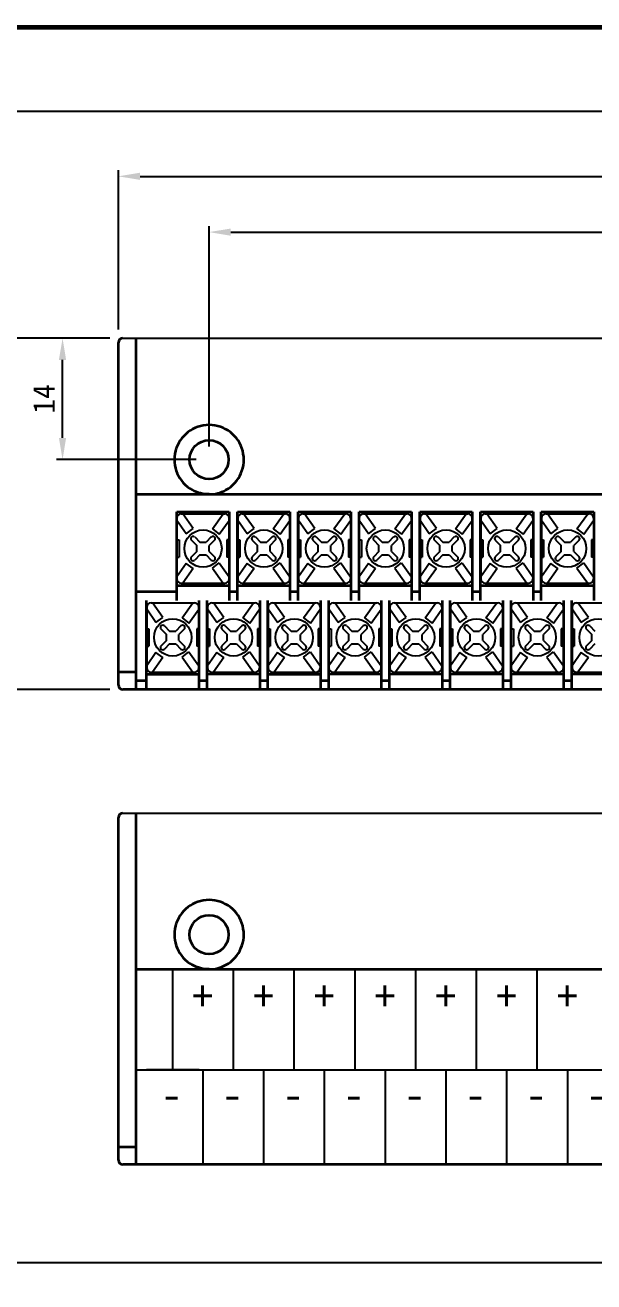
# Model space of a CAD drawing. Header units: millimetres. Extents: x 1618 to 2479, y 422 to 709.
# Drawn here: x 2147.3 to 2212.8, y 564.4 to 709.3 of the extents above; entities that cross this region are included whole.
import ezdxf

# ---------------------------------------------------------------- set-up
doc = ezdxf.new("R2010")
doc.units = ezdxf.units.MM
doc.layers.add('S', color=3, linetype='Continuous')
doc.layers.add('SHEET', color=7, linetype='Continuous')
doc.layers.add('가시적인 것(ISO)', color=7, linetype='Continuous', lineweight=35)
doc.dimstyles.get("Standard").update_dxf_attribs({"dimtxt": 0.18, "dimasz": 0.18, "dimexe": 0.18, "dimexo": 0.0625, "dimgap": 0.09, "dimtad": 0, "dimtih": 1, "dimtoh": 1, "dimdec": 4, "dimzin": 0, "dimdsep": 46, "dimtxsty": 'Standard', "dimcen": 0.09, "dimadec": 0, "dimazin": 0, "dimtfac": 1, "dimtdec": 4, "dimtofl": 0, "dimtmove": 0, "dimatfit": 3, "dimfxl": 1, "dimtolj": 1, "dimtzin": 0, "dimarcsym": 0})

# ---------------------------------------------------------------- blocks, each defined once
blk = doc.blocks.new('*D19')
at = {"color": 4, "lineweight": -2, "transparency": 16777216}
for p, q in [((2168.52, 660.72), (2168.52, 686.16)), ((2296.12, 660.72), (2296.12, 686.16)), ((2171.02, 685.46), (2293.62, 685.46))]:
    blk.add_line(p, q, dxfattribs=at)
at = {"color": 4, "transparency": 16777216}
for points in [[(2171.02, 685.87), (2171.02, 685.04), (2168.52, 685.46)], [(2293.62, 685.87), (2293.62, 685.04), (2296.12, 685.46)]]:
    blk.add_solid(points, dxfattribs=at)
at = {"layer": 'DEFPOINTS', "color": 0, "transparency": 16777216}
for p in [(2296.12, 685.46), (2168.52, 659.22), (2296.12, 659.22)]:
    blk.add_point(p, dxfattribs=at)
at = {"color": 4, "transparency": 16777216, "insert": (2232.32, 687.61), "char_height": 2.5, "attachment_point": 5}
blk.add_mtext('\\A1;127.5', dxfattribs=at)
blk = doc.blocks.new('*D20')
at = {"color": 4, "lineweight": -2, "transparency": 16777216}
for p, q in [((2158.07, 674.22), (2158.07, 692.59)), ((2160.57, 691.89), (2304.57, 691.89)), ((2307.07, 674.22), (2307.07, 692.59))]:
    blk.add_line(p, q, dxfattribs=at)
at = {"color": 4, "transparency": 16777216}
for points in [[(2160.57, 692.31), (2160.57, 691.48), (2158.07, 691.89)], [(2304.57, 692.31), (2304.57, 691.48), (2307.07, 691.89)]]:
    blk.add_solid(points, dxfattribs=at)
at = {"layer": 'DEFPOINTS', "color": 0, "transparency": 16777216}
for p in [(2307.07, 691.89), (2158.07, 672.72), (2307.07, 672.72)]:
    blk.add_point(p, dxfattribs=at)
at = {"color": 4, "transparency": 16777216, "insert": (2232.57, 694.04), "char_height": 2.5, "attachment_point": 5}
blk.add_mtext('\\A1;149', dxfattribs=at)
blk = doc.blocks.new('*D21')
at = {"color": 4, "lineweight": -2, "transparency": 16777216}
for p, q in [((2157.07, 673.22), (2144.49, 673.22)), ((2145.19, 670.72), (2145.19, 635.22)), ((2157.07, 632.72), (2144.49, 632.72))]:
    blk.add_line(p, q, dxfattribs=at)
at = {"color": 4, "transparency": 16777216}
for points in [[(2144.77, 670.72), (2145.6, 670.72), (2145.19, 673.22)], [(2144.77, 635.22), (2145.6, 635.22), (2145.19, 632.72)]]:
    blk.add_solid(points, dxfattribs=at)
at = {"layer": 'DEFPOINTS', "color": 0, "transparency": 16777216}
for p in [(2158.57, 673.22), (2145.19, 632.72), (2158.57, 632.72)]:
    blk.add_point(p, dxfattribs=at)
at = {"color": 4, "transparency": 16777216, "insert": (2143.04, 652.97), "char_height": 2.5, "attachment_point": 5, "rotation": 90}
blk.add_mtext('\\A1;40.5', dxfattribs=at)
blk = doc.blocks.new('*D22')
at = {"color": 4, "lineweight": -2, "transparency": 16777216}
for p, q in [((2157.05, 673.22), (2150.94, 673.22)), ((2151.64, 661.72), (2151.64, 670.72)), ((2167.02, 659.22), (2150.94, 659.22))]:
    blk.add_line(p, q, dxfattribs=at)
at = {"color": 4, "transparency": 16777216}
for points in [[(2151.22, 670.72), (2152.05, 670.72), (2151.64, 673.22)], [(2151.22, 661.72), (2152.05, 661.72), (2151.64, 659.22)]]:
    blk.add_solid(points, dxfattribs=at)
at = {"layer": 'DEFPOINTS', "color": 0, "transparency": 16777216}
for p in [(2151.64, 673.22), (2158.55, 673.22), (2168.52, 659.22)]:
    blk.add_point(p, dxfattribs=at)
at = {"color": 4, "transparency": 16777216, "insert": (2149.49, 666.22), "char_height": 2.5, "attachment_point": 5, "rotation": 90}
blk.add_mtext('\\A1;14', dxfattribs=at)

msp = doc.modelspace()

# ---------------------------------------------------------------- linework, layer by layer
for p, q in [((2158.57, 673.22), (2306.57, 673.22)), ((2165.89, 650.68), (2166.7, 651.28)), ((2168.9, 651.24), (2169.69, 650.62)), ((2172.89, 650.68), (2173.7, 651.28)), ((2175.9, 651.24), (2176.69, 650.62)), ((2179.89, 650.68), (2180.7, 651.28)), ((2182.9, 651.24), (2183.69, 650.62)), ((2186.89, 650.68), (2187.7, 651.28)), ((2189.9, 651.24), (2190.69, 650.62)), ((2193.89, 650.68), (2194.7, 651.28)), ((2196.9, 651.24), (2197.69, 650.62)), ((2200.89, 650.68), (2201.7, 651.28)), ((2203.9, 651.24), (2204.69, 650.62)), ((2207.89, 650.68), (2208.7, 651.28)), ((2210.9, 651.24), (2211.69, 650.62)), ((2166.7, 646.66), (2165.89, 647.25)), ((2168.9, 646.69), (2169.69, 647.31)), ((2173.7, 646.66), (2172.89, 647.25)), ((2175.9, 646.69), (2176.69, 647.31)), ((2180.7, 646.66), (2179.89, 647.25)), ((2182.9, 646.69), (2183.69, 647.31)), ((2187.7, 646.66), (2186.89, 647.25)), ((2189.9, 646.69), (2190.69, 647.31)), ((2194.7, 646.66), (2193.89, 647.25)), ((2196.9, 646.69), (2197.69, 647.31)), ((2201.7, 646.66), (2200.89, 647.25)), ((2203.9, 646.69), (2204.69, 647.31)), ((2208.7, 646.66), (2207.89, 647.25)), ((2210.9, 646.69), (2211.69, 647.31)), ((2162.4, 640.43), (2163.21, 641.03)), ((2165.41, 640.99), (2166.2, 640.37)), ((2169.4, 640.43), (2170.21, 641.03)), ((2172.41, 640.99), (2173.2, 640.37)), ((2176.4, 640.43), (2177.21, 641.03)), ((2179.41, 640.99), (2180.2, 640.37)), ((2183.4, 640.43), (2184.21, 641.03)), ((2186.41, 640.99), (2187.2, 640.37)), ((2190.4, 640.43), (2191.21, 641.03)), ((2193.41, 640.99), (2194.2, 640.37)), ((2197.4, 640.43), (2198.21, 641.03)), ((2200.41, 640.99), (2201.2, 640.37)), ((2204.4, 640.43), (2205.21, 641.03)), ((2207.41, 640.99), (2208.2, 640.37)), ((2211.4, 640.43), (2212.21, 641.03)), ((2163.21, 636.41), (2162.4, 637)), ((2165.41, 636.44), (2166.2, 637.06)), ((2170.21, 636.41), (2169.4, 637)), ((2172.41, 636.44), (2173.2, 637.06)), ((2177.21, 636.41), (2176.4, 637)), ((2179.41, 636.44), (2180.2, 637.06)), ((2184.21, 636.41), (2183.4, 637)), ((2186.41, 636.44), (2187.2, 637.06)), ((2191.21, 636.41), (2190.4, 637)), ((2193.41, 636.44), (2194.2, 637.06)), ((2198.21, 636.41), (2197.4, 637)), ((2200.41, 636.44), (2201.2, 637.06)), ((2205.21, 636.41), (2204.4, 637)), ((2207.41, 636.44), (2208.2, 637.06)), ((2212.21, 636.41), (2211.4, 637)), ((2158.57, 618.45), (2306.57, 618.45)), ((2164.33, 588.85), (2164.33, 600.45)), ((2171.33, 588.85), (2171.33, 600.45)), ((2178.33, 588.85), (2178.33, 600.45)), ((2185.33, 588.85), (2185.33, 600.45)), ((2192.33, 588.85), (2192.33, 600.45)), ((2199.33, 588.85), (2199.33, 600.45)), ((2206.33, 588.85), (2206.33, 600.45)), ((2167.83, 577.95), (2167.83, 588.85)), ((2174.83, 577.95), (2174.83, 588.85)), ((2181.83, 577.95), (2181.83, 588.85)), ((2188.83, 577.95), (2188.83, 588.85)), ((2195.83, 577.95), (2195.83, 588.85)), ((2202.83, 577.95), (2202.83, 588.85)), ((2209.83, 577.95), (2209.83, 588.85))]:
    msp.add_line(p, q)
at = {"color": 7}
for p, q in [((2164.82, 652.47), (2164.82, 645.47)), ((2165.89, 650.68), (2164.82, 652.22)), ((2165.32, 652.97), (2170.32, 652.97)), ((2166.7, 651.28), (2165.5, 652.97)), ((2168.9, 651.24), (2170.14, 652.97)), ((2169.69, 650.62), (2170.82, 652.22)), ((2170.82, 652.47), (2170.82, 645.47)), ((2171.82, 652.47), (2171.82, 645.47)), ((2172.89, 650.68), (2171.82, 652.22)), ((2172.32, 652.97), (2177.32, 652.97)), ((2173.7, 651.28), (2172.5, 652.97)), ((2175.9, 651.24), (2177.14, 652.97)), ((2176.69, 650.62), (2177.82, 652.22)), ((2177.82, 652.47), (2177.82, 645.47)), ((2178.82, 652.47), (2178.82, 645.47)), ((2179.89, 650.68), (2178.82, 652.22)), ((2179.32, 652.97), (2184.32, 652.97)), ((2180.7, 651.28), (2179.5, 652.97)), ((2182.9, 651.24), (2184.14, 652.97)), ((2183.69, 650.62), (2184.82, 652.22)), ((2184.82, 652.47), (2184.82, 645.47)), ((2185.82, 652.47), (2185.82, 645.47)), ((2186.89, 650.68), (2185.82, 652.22)), ((2186.32, 652.97), (2191.32, 652.97)), ((2187.7, 651.28), (2186.5, 652.97)), ((2189.9, 651.24), (2191.14, 652.97)), ((2190.69, 650.62), (2191.82, 652.22)), ((2191.82, 652.47), (2191.82, 645.47)), ((2192.82, 652.47), (2192.82, 645.47)), ((2193.89, 650.68), (2192.82, 652.22)), ((2193.32, 652.97), (2198.32, 652.97)), ((2194.7, 651.28), (2193.5, 652.97)), ((2196.9, 651.24), (2198.14, 652.97)), ((2197.69, 650.62), (2198.82, 652.22)), ((2198.82, 652.47), (2198.82, 645.47)), ((2199.82, 652.47), (2199.82, 645.47)), ((2200.89, 650.68), (2199.82, 652.22)), ((2200.32, 652.97), (2205.32, 652.97)), ((2201.7, 651.28), (2200.5, 652.97)), ((2203.9, 651.24), (2205.14, 652.97)), ((2204.69, 650.62), (2205.82, 652.22)), ((2205.82, 652.47), (2205.82, 645.47)), ((2206.82, 652.47), (2206.82, 645.47)), ((2207.89, 650.68), (2206.82, 652.22)), ((2207.32, 652.97), (2212.32, 652.97)), ((2208.7, 651.28), (2207.5, 652.97)), ((2210.9, 651.24), (2212.14, 652.97)), ((2211.69, 650.62), (2212.82, 652.22)), ((2212.82, 652.47), (2212.82, 645.47)), ((2166.48, 649.92), (2167.09, 649.32)), ((2166.86, 650.3), (2167.46, 649.69)), ((2167.09, 648.61), (2167.09, 649.32)), ((2167.46, 649.69), (2168.17, 649.69)), ((2168.77, 650.3), (2168.17, 649.69)), ((2169.15, 649.92), (2168.54, 649.32)), ((2168.54, 648.61), (2168.54, 649.32)), ((2173.48, 649.92), (2174.09, 649.32)), ((2173.86, 650.3), (2174.46, 649.69)), ((2174.09, 648.61), (2174.09, 649.32)), ((2174.46, 649.69), (2175.17, 649.69)), ((2175.77, 650.3), (2175.17, 649.69)), ((2176.15, 649.92), (2175.54, 649.32)), ((2175.54, 648.61), (2175.54, 649.32)), ((2180.48, 649.92), (2181.09, 649.32)), ((2180.86, 650.3), (2181.46, 649.69)), ((2181.09, 648.61), (2181.09, 649.32)), ((2181.46, 649.69), (2182.17, 649.69)), ((2182.77, 650.3), (2182.17, 649.69)), ((2183.15, 649.92), (2182.54, 649.32)), ((2182.54, 648.61), (2182.54, 649.32)), ((2187.48, 649.92), (2188.09, 649.32)), ((2187.86, 650.3), (2188.46, 649.69)), ((2188.09, 648.61), (2188.09, 649.32)), ((2188.46, 649.69), (2189.17, 649.69)), ((2189.77, 650.3), (2189.17, 649.69)), ((2190.15, 649.92), (2189.54, 649.32)), ((2189.54, 648.61), (2189.54, 649.32)), ((2194.48, 649.92), (2195.09, 649.32)), ((2194.86, 650.3), (2195.46, 649.69)), ((2195.09, 648.61), (2195.09, 649.32)), ((2195.46, 649.69), (2196.17, 649.69)), ((2196.77, 650.3), (2196.17, 649.69)), ((2197.15, 649.92), (2196.54, 649.32)), ((2196.54, 648.61), (2196.54, 649.32)), ((2201.48, 649.92), (2202.09, 649.32)), ((2201.86, 650.3), (2202.46, 649.69)), ((2202.09, 648.61), (2202.09, 649.32)), ((2202.46, 649.69), (2203.17, 649.69)), ((2203.77, 650.3), (2203.17, 649.69)), ((2204.15, 649.92), (2203.54, 649.32)), ((2203.54, 648.61), (2203.54, 649.32)), ((2208.48, 649.92), (2209.09, 649.32)), ((2208.86, 650.3), (2209.46, 649.69)), ((2209.09, 648.61), (2209.09, 649.32)), ((2209.46, 649.69), (2210.17, 649.69)), ((2210.77, 650.3), (2210.17, 649.69)), ((2211.15, 649.92), (2210.54, 649.32)), ((2210.54, 648.61), (2210.54, 649.32)), ((2167.09, 648.61), (2166.48, 648.01)), ((2167.46, 648.24), (2166.86, 647.63)), ((2167.46, 648.24), (2168.17, 648.24)), ((2168.17, 648.24), (2168.77, 647.63)), ((2168.54, 648.61), (2169.15, 648.01)), ((2174.09, 648.61), (2173.48, 648.01)), ((2174.46, 648.24), (2173.86, 647.63)), ((2174.46, 648.24), (2175.17, 648.24)), ((2175.17, 648.24), (2175.77, 647.63)), ((2175.54, 648.61), (2176.15, 648.01)), ((2181.09, 648.61), (2180.48, 648.01)), ((2181.46, 648.24), (2180.86, 647.63)), ((2181.46, 648.24), (2182.17, 648.24)), ((2182.17, 648.24), (2182.77, 647.63)), ((2182.54, 648.61), (2183.15, 648.01)), ((2188.09, 648.61), (2187.48, 648.01)), ((2188.46, 648.24), (2187.86, 647.63)), ((2188.46, 648.24), (2189.17, 648.24)), ((2189.17, 648.24), (2189.77, 647.63)), ((2189.54, 648.61), (2190.15, 648.01)), ((2195.09, 648.61), (2194.48, 648.01)), ((2195.46, 648.24), (2194.86, 647.63)), ((2195.46, 648.24), (2196.17, 648.24)), ((2196.17, 648.24), (2196.77, 647.63)), ((2196.54, 648.61), (2197.15, 648.01)), ((2202.09, 648.61), (2201.48, 648.01)), ((2202.46, 648.24), (2201.86, 647.63)), ((2202.46, 648.24), (2203.17, 648.24)), ((2203.17, 648.24), (2203.77, 647.63)), ((2203.54, 648.61), (2204.15, 648.01)), ((2209.09, 648.61), (2208.48, 648.01)), ((2209.46, 648.24), (2208.86, 647.63)), ((2209.46, 648.24), (2210.17, 648.24)), ((2210.17, 648.24), (2210.77, 647.63)), ((2210.54, 648.61), (2211.15, 648.01)), ((2165.89, 647.25), (2164.82, 645.71)), ((2166.7, 646.66), (2165.5, 644.97)), ((2168.9, 646.69), (2170.14, 644.97)), ((2169.69, 647.31), (2170.82, 645.71)), ((2172.89, 647.25), (2171.82, 645.71)), ((2173.7, 646.66), (2172.5, 644.97)), ((2175.9, 646.69), (2177.14, 644.97)), ((2176.69, 647.31), (2177.82, 645.71)), ((2179.89, 647.25), (2178.82, 645.71)), ((2180.7, 646.66), (2179.5, 644.97)), ((2182.9, 646.69), (2184.14, 644.97)), ((2183.69, 647.31), (2184.82, 645.71)), ((2186.89, 647.25), (2185.82, 645.71)), ((2187.7, 646.66), (2186.5, 644.97)), ((2189.9, 646.69), (2191.14, 644.97)), ((2190.69, 647.31), (2191.82, 645.71)), ((2193.89, 647.25), (2192.82, 645.71)), ((2194.7, 646.66), (2193.5, 644.97)), ((2196.9, 646.69), (2198.14, 644.97)), ((2197.69, 647.31), (2198.82, 645.71)), ((2200.89, 647.25), (2199.82, 645.71)), ((2201.7, 646.66), (2200.5, 644.97)), ((2203.9, 646.69), (2205.14, 644.97)), ((2204.69, 647.31), (2205.82, 645.71)), ((2207.89, 647.25), (2206.82, 645.71)), ((2208.7, 646.66), (2207.5, 644.97)), ((2210.9, 646.69), (2212.14, 644.97)), ((2211.69, 647.31), (2212.82, 645.71)), ((2165.32, 644.97), (2170.32, 644.97)), ((2172.32, 644.97), (2177.32, 644.97)), ((2179.32, 644.97), (2184.32, 644.97)), ((2186.32, 644.97), (2191.32, 644.97)), ((2193.32, 644.97), (2198.32, 644.97)), ((2200.32, 644.97), (2205.32, 644.97)), ((2207.32, 644.97), (2212.32, 644.97)), ((2161.33, 642.22), (2161.33, 635.22)), ((2161.83, 642.72), (2166.83, 642.72)), ((2163.21, 641.03), (2162.01, 642.72)), ((2165.41, 640.99), (2166.65, 642.72)), ((2167.33, 642.22), (2167.33, 635.22)), ((2168.33, 642.22), (2168.33, 635.22)), ((2168.83, 642.72), (2173.83, 642.72)), ((2170.21, 641.03), (2169.01, 642.72)), ((2172.41, 640.99), (2173.65, 642.72)), ((2174.33, 642.22), (2174.33, 635.22)), ((2175.33, 642.22), (2175.33, 635.22)), ((2175.83, 642.72), (2180.83, 642.72)), ((2177.21, 641.03), (2176.01, 642.72)), ((2179.41, 640.99), (2180.65, 642.72)), ((2181.33, 642.22), (2181.33, 635.22)), ((2182.33, 642.22), (2182.33, 635.22)), ((2182.83, 642.72), (2187.83, 642.72)), ((2184.21, 641.03), (2183.01, 642.72)), ((2186.41, 640.99), (2187.65, 642.72)), ((2188.33, 642.22), (2188.33, 635.22)), ((2189.33, 642.22), (2189.33, 635.22)), ((2189.83, 642.72), (2194.83, 642.72)), ((2191.21, 641.03), (2190.01, 642.72)), ((2193.41, 640.99), (2194.65, 642.72)), ((2195.33, 642.22), (2195.33, 635.22)), ((2196.33, 642.22), (2196.33, 635.22)), ((2196.83, 642.72), (2201.83, 642.72)), ((2198.21, 641.03), (2197.01, 642.72)), ((2200.41, 640.99), (2201.65, 642.72)), ((2202.33, 642.22), (2202.33, 635.22)), ((2203.33, 642.22), (2203.33, 635.22)), ((2203.83, 642.72), (2208.83, 642.72)), ((2205.21, 641.03), (2204.01, 642.72)), ((2207.41, 640.99), (2208.65, 642.72)), ((2209.33, 642.22), (2209.33, 635.22)), ((2210.33, 642.22), (2210.33, 635.22)), ((2210.83, 642.72), (2215.83, 642.72)), ((2212.21, 641.03), (2211.01, 642.72)), ((2162.4, 640.43), (2161.33, 641.97)), ((2166.2, 640.37), (2167.33, 641.97)), ((2169.4, 640.43), (2168.33, 641.97)), ((2173.2, 640.37), (2174.33, 641.97)), ((2176.4, 640.43), (2175.33, 641.97)), ((2180.2, 640.37), (2181.33, 641.97)), ((2183.4, 640.43), (2182.33, 641.97)), ((2187.2, 640.37), (2188.33, 641.97)), ((2190.4, 640.43), (2189.33, 641.97)), ((2194.2, 640.37), (2195.33, 641.97)), ((2197.4, 640.43), (2196.33, 641.97)), ((2201.2, 640.37), (2202.33, 641.97)), ((2204.4, 640.43), (2203.33, 641.97)), ((2208.2, 640.37), (2209.33, 641.97)), ((2211.4, 640.43), (2210.33, 641.97)), ((2162.99, 639.67), (2163.6, 639.07)), ((2163.37, 640.05), (2163.97, 639.44)), ((2163.97, 639.44), (2164.68, 639.44)), ((2165.28, 640.05), (2164.68, 639.44)), ((2165.66, 639.67), (2165.05, 639.07)), ((2169.99, 639.67), (2170.6, 639.07)), ((2170.37, 640.05), (2170.97, 639.44)), ((2170.97, 639.44), (2171.68, 639.44)), ((2172.28, 640.05), (2171.68, 639.44)), ((2172.66, 639.67), (2172.05, 639.07)), ((2176.99, 639.67), (2177.6, 639.07)), ((2177.37, 640.05), (2177.97, 639.44)), ((2177.97, 639.44), (2178.68, 639.44)), ((2179.28, 640.05), (2178.68, 639.44)), ((2179.66, 639.67), (2179.05, 639.07)), ((2183.99, 639.67), (2184.6, 639.07)), ((2184.37, 640.05), (2184.97, 639.44)), ((2184.97, 639.44), (2185.68, 639.44)), ((2186.28, 640.05), (2185.68, 639.44)), ((2186.66, 639.67), (2186.05, 639.07)), ((2190.99, 639.67), (2191.6, 639.07)), ((2191.37, 640.05), (2191.97, 639.44)), ((2191.97, 639.44), (2192.68, 639.44)), ((2193.28, 640.05), (2192.68, 639.44)), ((2193.66, 639.67), (2193.05, 639.07)), ((2197.99, 639.67), (2198.6, 639.07)), ((2198.37, 640.05), (2198.97, 639.44)), ((2198.97, 639.44), (2199.68, 639.44)), ((2200.28, 640.05), (2199.68, 639.44)), ((2200.66, 639.67), (2200.05, 639.07)), ((2204.99, 639.67), (2205.6, 639.07)), ((2205.37, 640.05), (2205.97, 639.44)), ((2205.97, 639.44), (2206.68, 639.44)), ((2207.28, 640.05), (2206.68, 639.44)), ((2207.66, 639.67), (2207.05, 639.07)), ((2211.99, 639.67), (2212.6, 639.07)), ((2212.37, 640.05), (2212.97, 639.44)), ((2163.6, 638.36), (2162.99, 637.76)), ((2163.97, 637.99), (2163.37, 637.38)), ((2163.6, 638.36), (2163.6, 639.07)), ((2163.97, 637.99), (2164.68, 637.99)), ((2164.68, 637.99), (2165.28, 637.38)), ((2165.05, 638.36), (2165.05, 639.07)), ((2165.05, 638.36), (2165.66, 637.76)), ((2170.6, 638.36), (2169.99, 637.76)), ((2170.97, 637.99), (2170.37, 637.38)), ((2170.6, 638.36), (2170.6, 639.07)), ((2170.97, 637.99), (2171.68, 637.99)), ((2171.68, 637.99), (2172.28, 637.38)), ((2172.05, 638.36), (2172.05, 639.07)), ((2172.05, 638.36), (2172.66, 637.76)), ((2177.6, 638.36), (2176.99, 637.76)), ((2177.97, 637.99), (2177.37, 637.38)), ((2177.6, 638.36), (2177.6, 639.07)), ((2177.97, 637.99), (2178.68, 637.99)), ((2178.68, 637.99), (2179.28, 637.38)), ((2179.05, 638.36), (2179.05, 639.07)), ((2179.05, 638.36), (2179.66, 637.76)), ((2184.6, 638.36), (2183.99, 637.76)), ((2184.97, 637.99), (2184.37, 637.38)), ((2184.6, 638.36), (2184.6, 639.07)), ((2184.97, 637.99), (2185.68, 637.99)), ((2185.68, 637.99), (2186.28, 637.38)), ((2186.05, 638.36), (2186.05, 639.07)), ((2186.05, 638.36), (2186.66, 637.76)), ((2191.6, 638.36), (2190.99, 637.76)), ((2191.97, 637.99), (2191.37, 637.38)), ((2191.6, 638.36), (2191.6, 639.07)), ((2191.97, 637.99), (2192.68, 637.99)), ((2192.68, 637.99), (2193.28, 637.38)), ((2193.05, 638.36), (2193.05, 639.07)), ((2193.05, 638.36), (2193.66, 637.76)), ((2198.6, 638.36), (2197.99, 637.76)), ((2198.97, 637.99), (2198.37, 637.38)), ((2198.6, 638.36), (2198.6, 639.07)), ((2198.97, 637.99), (2199.68, 637.99)), ((2199.68, 637.99), (2200.28, 637.38)), ((2200.05, 638.36), (2200.05, 639.07)), ((2200.05, 638.36), (2200.66, 637.76)), ((2205.6, 638.36), (2204.99, 637.76)), ((2205.97, 637.99), (2205.37, 637.38)), ((2205.6, 638.36), (2205.6, 639.07)), ((2205.97, 637.99), (2206.68, 637.99)), ((2206.68, 637.99), (2207.28, 637.38)), ((2207.05, 638.36), (2207.05, 639.07)), ((2207.05, 638.36), (2207.66, 637.76)), ((2212.6, 638.36), (2211.99, 637.76)), ((2212.97, 637.99), (2212.37, 637.38)), ((2212.6, 638.36), (2212.6, 639.07)), ((2162.4, 637), (2161.33, 635.46)), ((2163.21, 636.41), (2162.01, 634.72)), ((2165.41, 636.44), (2166.65, 634.72)), ((2166.2, 637.06), (2167.33, 635.46)), ((2169.4, 637), (2168.33, 635.46)), ((2170.21, 636.41), (2169.01, 634.72)), ((2172.41, 636.44), (2173.65, 634.72)), ((2173.2, 637.06), (2174.33, 635.46)), ((2176.4, 637), (2175.33, 635.46)), ((2177.21, 636.41), (2176.01, 634.72)), ((2179.41, 636.44), (2180.65, 634.72)), ((2180.2, 637.06), (2181.33, 635.46)), ((2183.4, 637), (2182.33, 635.46)), ((2184.21, 636.41), (2183.01, 634.72)), ((2186.41, 636.44), (2187.65, 634.72)), ((2187.2, 637.06), (2188.33, 635.46)), ((2190.4, 637), (2189.33, 635.46)), ((2191.21, 636.41), (2190.01, 634.72)), ((2193.41, 636.44), (2194.65, 634.72)), ((2194.2, 637.06), (2195.33, 635.46)), ((2197.4, 637), (2196.33, 635.46)), ((2198.21, 636.41), (2197.01, 634.72)), ((2200.41, 636.44), (2201.65, 634.72)), ((2201.2, 637.06), (2202.33, 635.46)), ((2204.4, 637), (2203.33, 635.46)), ((2205.21, 636.41), (2204.01, 634.72)), ((2207.41, 636.44), (2208.65, 634.72)), ((2208.2, 637.06), (2209.33, 635.46)), ((2211.4, 637), (2210.33, 635.46)), ((2212.21, 636.41), (2211.01, 634.72)), ((2161.83, 634.72), (2166.83, 634.72)), ((2168.83, 634.72), (2173.83, 634.72)), ((2175.83, 634.72), (2180.83, 634.72)), ((2182.83, 634.72), (2187.83, 634.72)), ((2189.83, 634.72), (2194.83, 634.72)), ((2196.83, 634.72), (2201.83, 634.72)), ((2203.83, 634.72), (2208.83, 634.72)), ((2210.83, 634.72), (2215.83, 634.72))]:
    msp.add_line(p, q, dxfattribs=at)
at = {"color": 4}
msp.add_lwpolyline([(2077.63, 699.39), (2463.72, 699.39), (2463.72, 566.59), (2077.63, 566.59)], close=True, dxfattribs=at)
at = {"color": 7}
for centre in [(2167.82, 648.97), (2174.82, 648.97), (2181.82, 648.97), (2188.82, 648.97), (2195.82, 648.97), (2202.82, 648.97), (2209.82, 648.97), (2164.33, 638.72), (2171.33, 638.72), (2178.33, 638.72), (2185.33, 638.72), (2192.33, 638.72), (2199.33, 638.72), (2206.33, 638.72), (2213.33, 638.72)]:
    msp.add_circle(centre, 2.15, dxfattribs=at)
for centre, radius, start, end in [((2165.32, 652.47), 0.5, 90, 180), ((2170.32, 652.47), 0.5, 0, 90), ((2172.32, 652.47), 0.5, 90, 180), ((2177.32, 652.47), 0.5, 0, 90), ((2179.32, 652.47), 0.5, 90, 180), ((2184.32, 652.47), 0.5, 0, 90), ((2186.32, 652.47), 0.5, 90, 180), ((2191.32, 652.47), 0.5, 0, 90), ((2193.32, 652.47), 0.5, 90, 180), ((2198.32, 652.47), 0.5, 0, 90), ((2200.32, 652.47), 0.5, 90, 180), ((2205.32, 652.47), 0.5, 0, 90), ((2207.32, 652.47), 0.5, 90, 180), ((2212.32, 652.47), 0.5, 0, 90), ((2166.67, 650.11), 0.265, 45, 225), ((2168.96, 650.11), 0.265, 315, 135), ((2173.67, 650.11), 0.265, 45, 225), ((2175.96, 650.11), 0.265, 315, 135), ((2180.67, 650.11), 0.265, 45, 225), ((2182.96, 650.11), 0.265, 315, 135), ((2187.67, 650.11), 0.265, 45, 225), ((2189.96, 650.11), 0.265, 315, 135), ((2194.67, 650.11), 0.265, 45, 225), ((2196.96, 650.11), 0.265, 315, 135), ((2201.67, 650.11), 0.265, 45, 225), ((2203.96, 650.11), 0.265, 315, 135), ((2208.67, 650.11), 0.265, 45, 225), ((2210.96, 650.11), 0.265, 315, 135), ((2166.67, 647.82), 0.265, 135, 315), ((2168.96, 647.82), 0.265, 225, 45), ((2173.67, 647.82), 0.265, 135, 315), ((2175.96, 647.82), 0.265, 225, 45), ((2180.67, 647.82), 0.265, 135, 315), ((2182.96, 647.82), 0.265, 225, 45), ((2187.67, 647.82), 0.265, 135, 315), ((2189.96, 647.82), 0.265, 225, 45), ((2194.67, 647.82), 0.265, 135, 315), ((2196.96, 647.82), 0.265, 225, 45), ((2201.67, 647.82), 0.265, 135, 315), ((2203.96, 647.82), 0.265, 225, 45), ((2208.67, 647.82), 0.265, 135, 315), ((2210.96, 647.82), 0.265, 225, 45), ((2165.32, 645.47), 0.5, 180, 270), ((2170.32, 645.47), 0.5, 270, 0), ((2172.32, 645.47), 0.5, 180, 270), ((2177.32, 645.47), 0.5, 270, 0), ((2179.32, 645.47), 0.5, 180, 270), ((2184.32, 645.47), 0.5, 270, 0), ((2186.32, 645.47), 0.5, 180, 270), ((2191.32, 645.47), 0.5, 270, 0), ((2193.32, 645.47), 0.5, 180, 270), ((2198.32, 645.47), 0.5, 270, 0), ((2200.32, 645.47), 0.5, 180, 270), ((2205.32, 645.47), 0.5, 270, 0), ((2207.32, 645.47), 0.5, 180, 270), ((2212.32, 645.47), 0.5, 270, 0), ((2161.83, 642.22), 0.5, 90, 180), ((2166.83, 642.22), 0.5, 0, 90), ((2168.83, 642.22), 0.5, 90, 180), ((2173.83, 642.22), 0.5, 0, 90), ((2175.83, 642.22), 0.5, 90, 180), ((2180.83, 642.22), 0.5, 0, 90), ((2182.83, 642.22), 0.5, 90, 180), ((2187.83, 642.22), 0.5, 0, 90), ((2189.83, 642.22), 0.5, 90, 180), ((2194.83, 642.22), 0.5, 0, 90), ((2196.83, 642.22), 0.5, 90, 180), ((2201.83, 642.22), 0.5, 0, 90), ((2203.83, 642.22), 0.5, 90, 180), ((2208.83, 642.22), 0.5, 0, 90), ((2210.83, 642.22), 0.5, 90, 180), ((2163.18, 639.86), 0.265, 45, 225), ((2165.47, 639.86), 0.265, 315, 135), ((2170.18, 639.86), 0.265, 45, 225), ((2172.47, 639.86), 0.265, 315, 135), ((2177.18, 639.86), 0.265, 45, 225), ((2179.47, 639.86), 0.265, 315, 135), ((2184.18, 639.86), 0.265, 45, 225), ((2186.47, 639.86), 0.265, 315, 135), ((2191.18, 639.86), 0.265, 45, 225), ((2193.47, 639.86), 0.265, 315, 135), ((2198.18, 639.86), 0.265, 45, 225), ((2200.47, 639.86), 0.265, 315, 135), ((2205.18, 639.86), 0.265, 45, 225), ((2207.47, 639.86), 0.265, 315, 135), ((2212.18, 639.86), 0.265, 45, 225), ((2163.18, 637.57), 0.265, 135, 315), ((2165.47, 637.57), 0.265, 225, 45), ((2170.18, 637.57), 0.265, 135, 315), ((2172.47, 637.57), 0.265, 225, 45), ((2177.18, 637.57), 0.265, 135, 315), ((2179.47, 637.57), 0.265, 225, 45), ((2184.18, 637.57), 0.265, 135, 315), ((2186.47, 637.57), 0.265, 225, 45), ((2191.18, 637.57), 0.265, 135, 315), ((2193.47, 637.57), 0.265, 225, 45), ((2198.18, 637.57), 0.265, 135, 315), ((2200.47, 637.57), 0.265, 225, 45), ((2205.18, 637.57), 0.265, 135, 315), ((2207.47, 637.57), 0.265, 225, 45), ((2212.18, 637.57), 0.265, 135, 315), ((2161.83, 635.22), 0.5, 180, 270), ((2166.83, 635.22), 0.5, 270, 0), ((2168.83, 635.22), 0.5, 180, 270), ((2173.83, 635.22), 0.5, 270, 0), ((2175.83, 635.22), 0.5, 180, 270), ((2180.83, 635.22), 0.5, 270, 0), ((2182.83, 635.22), 0.5, 180, 270), ((2187.83, 635.22), 0.5, 270, 0), ((2189.83, 635.22), 0.5, 180, 270), ((2194.83, 635.22), 0.5, 270, 0), ((2196.83, 635.22), 0.5, 180, 270), ((2201.83, 635.22), 0.5, 270, 0), ((2203.83, 635.22), 0.5, 180, 270), ((2208.83, 635.22), 0.5, 270, 0), ((2210.83, 635.22), 0.5, 180, 270)]:
    msp.add_arc(centre, radius, start, end, dxfattribs=at)
at = {"layer": 'S', "color": 0}
for p, q in [((2164.79, 649.97), (2165.06, 649.97)), ((2165.06, 649.97), (2165.06, 647.97)), ((2170.84, 649.97), (2170.58, 649.97)), ((2170.58, 649.97), (2170.58, 647.97)), ((2171.79, 649.97), (2172.06, 649.97)), ((2172.06, 649.97), (2172.06, 647.97)), ((2177.84, 649.97), (2177.58, 649.97)), ((2177.58, 649.97), (2177.58, 647.97)), ((2178.79, 649.97), (2179.06, 649.97)), ((2179.06, 649.97), (2179.06, 647.97)), ((2184.84, 649.97), (2184.58, 649.97)), ((2184.58, 649.97), (2184.58, 647.97)), ((2185.79, 649.97), (2186.06, 649.97)), ((2186.06, 649.97), (2186.06, 647.97)), ((2191.84, 649.97), (2191.58, 649.97)), ((2191.58, 649.97), (2191.58, 647.97)), ((2192.79, 649.97), (2193.06, 649.97)), ((2193.06, 649.97), (2193.06, 647.97)), ((2198.84, 649.97), (2198.58, 649.97)), ((2198.58, 649.97), (2198.58, 647.97)), ((2199.79, 649.97), (2200.06, 649.97)), ((2200.06, 649.97), (2200.06, 647.97)), ((2205.84, 649.97), (2205.58, 649.97)), ((2205.58, 649.97), (2205.58, 647.97)), ((2206.79, 649.97), (2207.06, 649.97)), ((2207.06, 649.97), (2207.06, 647.97)), ((2212.84, 649.97), (2212.58, 649.97)), ((2212.58, 649.97), (2212.58, 647.97)), ((2164.79, 647.97), (2165.06, 647.97)), ((2170.84, 647.97), (2170.58, 647.97)), ((2171.79, 647.97), (2172.06, 647.97)), ((2177.84, 647.97), (2177.58, 647.97)), ((2178.79, 647.97), (2179.06, 647.97)), ((2184.84, 647.97), (2184.58, 647.97)), ((2185.79, 647.97), (2186.06, 647.97)), ((2191.84, 647.97), (2191.58, 647.97)), ((2192.79, 647.97), (2193.06, 647.97)), ((2198.84, 647.97), (2198.58, 647.97)), ((2199.79, 647.97), (2200.06, 647.97)), ((2205.84, 647.97), (2205.58, 647.97)), ((2206.79, 647.97), (2207.06, 647.97)), ((2212.84, 647.97), (2212.58, 647.97)), ((2161.3, 639.72), (2161.57, 639.72)), ((2161.57, 639.72), (2161.57, 637.72)), ((2167.35, 639.72), (2167.09, 639.72)), ((2167.09, 639.72), (2167.09, 637.72)), ((2168.3, 639.72), (2168.57, 639.72)), ((2168.57, 639.72), (2168.57, 637.72)), ((2174.35, 639.72), (2174.09, 639.72)), ((2174.09, 639.72), (2174.09, 637.72)), ((2175.3, 639.72), (2175.57, 639.72)), ((2175.57, 639.72), (2175.57, 637.72)), ((2181.35, 639.72), (2181.09, 639.72)), ((2181.09, 639.72), (2181.09, 637.72)), ((2182.3, 639.72), (2182.57, 639.72)), ((2182.57, 639.72), (2182.57, 637.72)), ((2188.35, 639.72), (2188.09, 639.72)), ((2188.09, 639.72), (2188.09, 637.72)), ((2189.3, 639.72), (2189.57, 639.72)), ((2189.57, 639.72), (2189.57, 637.72)), ((2195.35, 639.72), (2195.09, 639.72)), ((2195.09, 639.72), (2195.09, 637.72)), ((2196.3, 639.72), (2196.57, 639.72)), ((2196.57, 639.72), (2196.57, 637.72)), ((2202.35, 639.72), (2202.09, 639.72)), ((2202.09, 639.72), (2202.09, 637.72)), ((2203.3, 639.72), (2203.57, 639.72)), ((2203.57, 639.72), (2203.57, 637.72)), ((2209.35, 639.72), (2209.09, 639.72)), ((2209.09, 639.72), (2209.09, 637.72)), ((2210.3, 639.72), (2210.57, 639.72)), ((2210.57, 639.72), (2210.57, 637.72)), ((2161.3, 637.72), (2161.57, 637.72)), ((2167.35, 637.72), (2167.09, 637.72)), ((2168.3, 637.72), (2168.57, 637.72)), ((2174.35, 637.72), (2174.09, 637.72)), ((2175.3, 637.72), (2175.57, 637.72)), ((2181.35, 637.72), (2181.09, 637.72)), ((2182.3, 637.72), (2182.57, 637.72)), ((2188.35, 637.72), (2188.09, 637.72)), ((2189.3, 637.72), (2189.57, 637.72)), ((2195.35, 637.72), (2195.09, 637.72)), ((2196.3, 637.72), (2196.57, 637.72)), ((2202.35, 637.72), (2202.09, 637.72)), ((2203.3, 637.72), (2203.57, 637.72)), ((2209.35, 637.72), (2209.09, 637.72)), ((2210.3, 637.72), (2210.57, 637.72)), ((2160.07, 588.85), (2305.09, 588.85)), ((2167.36, 588.85), (2161.31, 588.85))]:
    msp.add_line(p, q, dxfattribs=at)
at = {"layer": 'SHEET', "const_width": 0.527}
msp.add_lwpolyline([(2065.86, 637.97), (2065.86, 422.63), (2478.92, 422.63), (2478.92, 637.97), (2478.92, 709.06), (2325.03, 709.06), (2065.86, 709.06)], close=True, dxfattribs=at)
at = {"layer": '가시적인 것(ISO)'}
for p, q in [((2158.07, 633.22), (2158.07, 672.72)), ((2160.07, 673.22), (2160.07, 632.72)), ((2160.07, 655.22), (2305.07, 655.22)), ((2164.79, 642.97), (2164.79, 653.22)), ((2164.79, 653.22), (2170.84, 653.22)), ((2170.84, 653.22), (2170.84, 642.97)), ((2171.79, 642.97), (2171.79, 653.22)), ((2171.79, 653.22), (2177.84, 653.22)), ((2177.84, 653.22), (2177.84, 642.97)), ((2178.79, 642.97), (2178.79, 653.22)), ((2178.79, 653.22), (2184.84, 653.22)), ((2184.84, 653.22), (2184.84, 642.97)), ((2185.79, 642.97), (2185.79, 653.22)), ((2185.79, 653.22), (2191.84, 653.22)), ((2191.84, 653.22), (2191.84, 642.97)), ((2192.79, 642.97), (2192.79, 653.22)), ((2192.79, 653.22), (2198.84, 653.22)), ((2198.84, 653.22), (2198.84, 642.97)), ((2199.79, 642.97), (2199.79, 653.22)), ((2199.79, 653.22), (2205.84, 653.22)), ((2205.84, 653.22), (2205.84, 642.97)), ((2206.79, 642.97), (2206.79, 653.22)), ((2206.79, 653.22), (2212.84, 653.22)), ((2212.84, 653.22), (2212.84, 642.97)), ((2164.79, 643.97), (2160.07, 643.97)), ((2164.79, 644.72), (2170.84, 644.72)), ((2171.79, 643.97), (2170.84, 643.97)), ((2171.79, 644.72), (2177.84, 644.72)), ((2178.79, 643.97), (2177.84, 643.97)), ((2178.79, 644.72), (2184.84, 644.72)), ((2185.79, 643.97), (2184.84, 643.97)), ((2185.79, 644.72), (2191.84, 644.72)), ((2192.79, 643.97), (2191.84, 643.97)), ((2192.79, 644.72), (2198.84, 644.72)), ((2199.79, 643.97), (2198.84, 643.97)), ((2199.79, 644.72), (2205.84, 644.72)), ((2206.79, 643.97), (2205.84, 643.97)), ((2206.79, 644.72), (2212.84, 644.72)), ((2161.3, 632.72), (2161.3, 642.97)), ((2167.35, 642.97), (2167.35, 632.72)), ((2168.3, 632.72), (2168.3, 642.97)), ((2174.35, 642.97), (2174.35, 632.72)), ((2175.3, 632.72), (2175.3, 642.97)), ((2181.35, 642.97), (2181.35, 632.72)), ((2182.3, 632.72), (2182.3, 642.97)), ((2188.35, 642.97), (2188.35, 632.72)), ((2189.3, 632.72), (2189.3, 642.97)), ((2195.35, 642.97), (2195.35, 632.72)), ((2196.3, 632.72), (2196.3, 642.97)), ((2202.35, 642.97), (2202.35, 632.72)), ((2203.3, 632.72), (2203.3, 642.97)), ((2209.35, 642.97), (2209.35, 632.72)), ((2210.3, 632.72), (2210.3, 642.97)), ((2158.07, 634.76), (2158.07, 634.71)), ((2160.07, 634.71), (2158.07, 634.71)), ((2161.3, 633.72), (2160.07, 633.72)), ((2161.3, 634.47), (2167.35, 634.47)), ((2168.3, 633.72), (2167.35, 633.72)), ((2174.35, 634.47), (2168.3, 634.47)), ((2175.3, 633.72), (2174.35, 633.72)), ((2181.35, 634.47), (2175.3, 634.47)), ((2175.3, 634.47), (2181.35, 634.47)), ((2182.3, 633.72), (2181.35, 633.72)), ((2188.35, 634.47), (2182.3, 634.47)), ((2189.3, 633.72), (2188.35, 633.72)), ((2195.35, 634.47), (2189.3, 634.47)), ((2196.3, 633.72), (2195.35, 633.72)), ((2202.35, 634.47), (2196.3, 634.47)), ((2203.3, 633.72), (2202.35, 633.72)), ((2209.35, 634.47), (2203.3, 634.47)), ((2210.3, 633.72), (2209.35, 633.72)), ((2216.35, 634.47), (2210.3, 634.47)), ((2306.57, 632.72), (2158.57, 632.72)), ((2158.07, 578.45), (2158.07, 617.95)), ((2160.07, 618.45), (2160.07, 577.95)), ((2160.07, 600.45), (2305.07, 600.45)), ((2158.07, 580), (2158.07, 579.95)), ((2160.07, 579.95), (2158.07, 579.95)), ((2306.57, 577.95), (2158.57, 577.95))]:
    msp.add_line(p, q, dxfattribs=at)
for centre in [(2168.52, 659.22), (2168.52, 604.45)]:
    msp.add_circle(centre, 2.25, dxfattribs=at)
for centre, radius, start, end in [((2158.57, 672.72), 0.5, 90, 180), ((2168.52, 659.22), 4, 298.955, 241.045), ((2158.57, 633.22), 0.5, 180, 270), ((2158.57, 617.95), 0.5, 90, 180), ((2168.52, 604.45), 4, 298.955, 241.045), ((2158.57, 578.45), 0.5, 180, 270)]:
    msp.add_arc(centre, radius, start, end, dxfattribs=at)
for points, knots in [([(2168.52, 655.22), (2168.21, 655.22), (2167.87, 655.26), (2167.2, 655.42), (2166.88, 655.55), (2166.58, 655.72)], [-0.6090663, -0.6090663, -0.6090663, -0.6090663, -0.5092601, -0.5092601, -0.4094539, -0.4094539, -0.4094539, -0.4094539]), ([(2168.52, 655.22), (2168.83, 655.22), (2169.18, 655.26), (2169.84, 655.42), (2170.17, 655.55), (2170.46, 655.72)], [0, 0, 0, 0, 0.0998062, 0.0998062, 0.1996124, 0.1996124, 0.1996124, 0.1996124]), ([(2168.52, 600.45), (2168.21, 600.45), (2167.87, 600.49), (2167.2, 600.66), (2166.88, 600.79), (2166.58, 600.95)], [-0.6090663, -0.6090663, -0.6090663, -0.6090663, -0.5092601, -0.5092601, -0.4094539, -0.4094539, -0.4094539, -0.4094539]), ([(2168.52, 600.45), (2168.83, 600.45), (2169.18, 600.49), (2169.84, 600.66), (2170.17, 600.79), (2170.46, 600.95)], [0, 0, 0, 0, 0.0998062, 0.0998062, 0.1996124, 0.1996124, 0.1996124, 0.1996124])]:
    msp.add_open_spline(points, degree=3, knots=knots, dxfattribs=at)

# ---------------------------------------------------------------- texts
at = {"color": 7}
for s, p in [('+', (2166.59, 595.62)), ('+', (2173.59, 595.62)), ('+', (2180.59, 595.62)), ('+', (2187.59, 595.62)), ('+', (2194.59, 595.62)), ('+', (2201.59, 595.62)), ('+', (2208.59, 595.62)), ('-', (2163.01, 584.24)), ('-', (2170.01, 584.24)), ('-', (2177.01, 584.24)), ('-', (2184.01, 584.24)), ('-', (2191.01, 584.24)), ('-', (2198.01, 584.24)), ('-', (2205.01, 584.24)), ('-', (2212.01, 584.24))]:
    msp.add_text(s, height=3.5, dxfattribs=at).set_placement(p)

# ---------------------------------------------------------------- dimensions: what is measured, and where the dimension line sits
at = {"color": 0}
dim = msp.add_linear_dim(base=(2307.07, 691.89), p1=(2158.07, 672.72), p2=(2307.07, 672.72), dimstyle='Standard', override={"dimtxt": 2.5, "dimasz": 2.5, "dimexe": 0.7, "dimexo": 1.5, "dimgap": 0.9, "dimtad": 1, "dimtih": 0, "dimtoh": 0, "dimdec": 1, "dimzin": 8, "dimcen": 2.5, "dimclrd": 4, "dimclre": 4, "dimclrt": 4, "dimtofl": 1}, dxfattribs=at)
dim.commit()
dim.dimension.update_dxf_attribs({"geometry": '*D20', "text_midpoint": (2232.57, 694.04)})
dim = msp.add_linear_dim(base=(2296.12, 685.46), p1=(2168.52, 659.22), p2=(2296.12, 659.22), text='127.5', dimstyle='Standard', override={"dimtxt": 2.5, "dimasz": 2.5, "dimexe": 0.7, "dimexo": 1.5, "dimgap": 0.9, "dimtad": 1, "dimtih": 0, "dimtoh": 0, "dimdec": 1, "dimzin": 8, "dimcen": 2.5, "dimclrd": 4, "dimclre": 4, "dimclrt": 4, "dimtofl": 1}, dxfattribs=at)
dim.commit()
dim.dimension.update_dxf_attribs({"geometry": '*D19', "text_midpoint": (2232.32, 687.61)})
for base, p1, p2, picture, middle in [((2145.19, 632.72), (2158.57, 673.22), (2158.57, 632.72), '*D21', (2143.04, 652.97)), ((2151.64, 673.22), (2168.52, 659.22), (2158.55, 673.22), '*D22', (2149.49, 666.22))]:
    dim = msp.add_linear_dim(base=base, p1=p1, p2=p2, angle=90, dimstyle='Standard', override={"dimtxt": 2.5, "dimasz": 2.5, "dimexe": 0.7, "dimexo": 1.5, "dimgap": 0.9, "dimtad": 1, "dimtih": 0, "dimtoh": 0, "dimdec": 1, "dimzin": 8, "dimcen": 2.5, "dimclrd": 4, "dimclre": 4, "dimclrt": 4, "dimtofl": 1}, dxfattribs=at)
    dim.commit()
    dim.dimension.update_dxf_attribs({"geometry": picture, "text_midpoint": middle})

doc.saveas('drawing.dxf')
